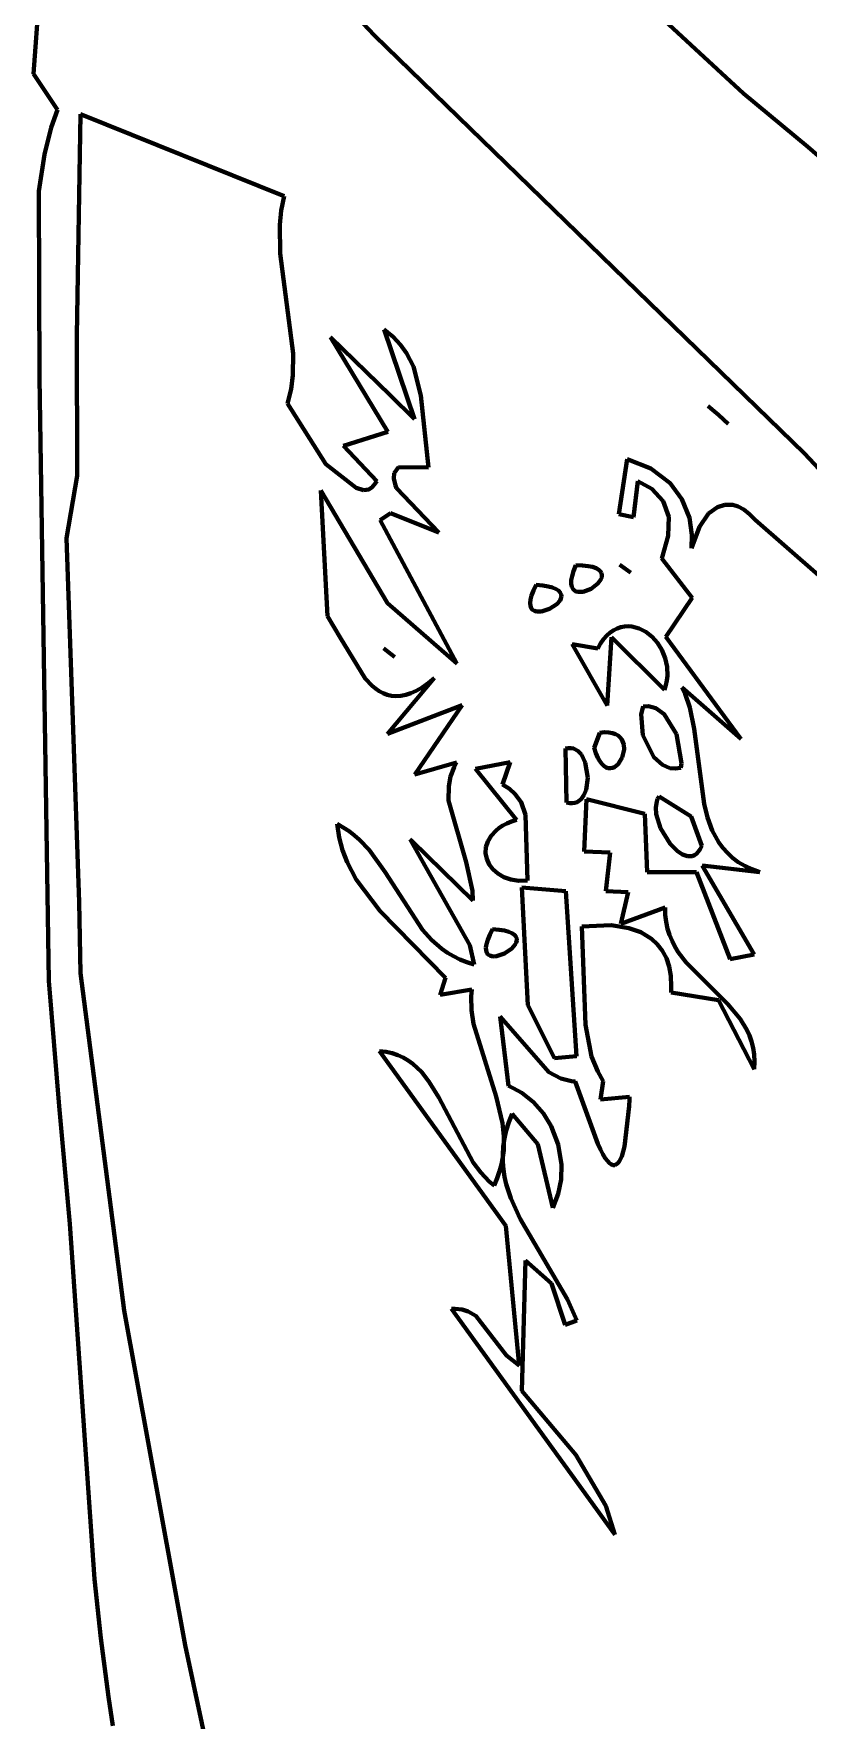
# Model space of a CAD drawing. Header units: millimetres. Extents: x 0 to 11, y 0 to 14.1.
# Drawn here: x 0.837 to 1.368, y 3.093 to 4.248 of the extents above; entities that cross this region are included whole.
import ezdxf

# ---------------------------------------------------------------- set-up
doc = ezdxf.new("R2010")
doc.units = ezdxf.units.MM
doc.layers.add('color#010101ff', color=7, linetype='CONTINUOUS', lineweight=100)
doc.layers.add('color#fefefeff', color=7, linetype='CONTINUOUS', lineweight=100)

msp = doc.modelspace()

# ---------------------------------------------------------------- linework, layer by layer
at = {"layer": 'color#010101ff'}
for p, q in [((1.3233, 4.2076), (1.1619, 4.3569)), ((1.0077, 4.3137), (1.0705, 4.2473)), ((0.8367, 4.221), (0.8404, 4.2738)), ((1.0705, 4.2473), (1.3653, 3.9608)), ((0.8531, 4.1964), (0.8367, 4.221)), ((1.3676, 4.171), (1.3233, 4.2076)), ((0.8488, 4.1842), (0.8531, 4.1964)), ((0.8687, 4.1934), (0.8662, 4.0416)), ((1.0085, 4.1371), (0.8687, 4.1934)), ((0.8441, 4.1656), (0.8488, 4.1842)), ((0.8403, 4.1405), (0.8441, 4.1656)), ((1.4332, 4.1137), (1.3676, 4.171)), ((0.8408, 4.0127), (0.8403, 4.1405)), ((1.0054, 4.1174), (1.0065, 4.1273)), ((1.0065, 4.1273), (1.0085, 4.1371)), ((1.0058, 4.0978), (1.0054, 4.1174)), ((1.0147, 4.0292), (1.0058, 4.0978)), ((1.0832, 4.0407), (1.0771, 4.0458)), ((1.0771, 4.0458), (1.0978, 3.9844)), ((0.8662, 4.0416), (0.8665, 3.9455)), ((1.0811, 4.0007), (1.0402, 4.0406)), ((1.0402, 4.0406), (1.0796, 3.9757)), ((1.0883, 4.0352), (1.0832, 4.0407)), ((1.0924, 4.0295), (1.0883, 4.0352)), ((1.0145, 4.0145), (1.0147, 4.0292)), ((1.0971, 4.0203), (1.0924, 4.0295)), ((0.8472, 3.5993), (0.8408, 4.0127)), ((1.0132, 4.0048), (1.0145, 4.0145)), ((1.1022, 4.0006), (1.0971, 4.0203)), ((1.0108, 3.995), (1.0132, 4.0048)), ((1.0978, 3.9844), (1.0811, 4.0007)), ((1.1074, 3.9511), (1.1022, 4.0006)), ((1.037, 3.9535), (1.0108, 3.995)), ((1.3021, 3.9908), (1.2992, 3.9933)), ((1.2992, 3.9933), (1.3062, 3.9873)), ((1.3062, 3.9873), (1.3021, 3.9908)), ((1.3062, 3.9873), (1.3102, 3.9836)), ((1.3129, 3.981), (1.3062, 3.9873)), ((1.3102, 3.9836), (1.3129, 3.981)), ((1.0796, 3.9757), (1.0491, 3.9661)), ((1.0491, 3.9661), (1.0719, 3.9418)), ((1.0579, 3.9373), (1.037, 3.9535)), ((1.2436, 3.957), (1.238, 3.9193)), ((1.2599, 3.9506), (1.2436, 3.957)), ((1.3653, 3.9608), (1.3923, 3.9318)), ((0.8665, 3.9455), (0.8592, 3.9028)), ((1.0719, 3.9418), (1.0709, 3.9402)), ((1.0836, 3.9436), (1.0838, 3.9473)), ((1.0848, 3.9389), (1.0836, 3.9436)), ((1.0838, 3.9473), (1.0868, 3.9513)), ((1.0868, 3.9513), (1.1074, 3.9511)), ((1.248, 3.9171), (1.251, 3.9419)), ((1.251, 3.9419), (1.2606, 3.9366)), ((1.2731, 3.9405), (1.2599, 3.9506)), ((1.0381, 3.8493), (1.0335, 3.9353)), ((1.0335, 3.9353), (1.0794, 3.8583)), ((1.0629, 3.9357), (1.0579, 3.9373)), ((1.0665, 3.9362), (1.0629, 3.9357)), ((1.0687, 3.9377), (1.0665, 3.9362)), ((1.0709, 3.9402), (1.0687, 3.9377)), ((1.0855, 3.937), (1.0848, 3.9389)), ((1.1145, 3.9066), (1.0855, 3.937)), ((1.2606, 3.9366), (1.2683, 3.9281)), ((1.2812, 3.9295), (1.2731, 3.9405)), ((1.0743, 3.9151), (1.0813, 3.9199)), ((1.0813, 3.9199), (1.1145, 3.9066)), ((1.238, 3.9193), (1.248, 3.9171)), ((1.2683, 3.9281), (1.2721, 3.9173)), ((1.2863, 3.9166), (1.2812, 3.9295)), ((1.2994, 3.9196), (1.2931, 3.9105)), ((1.3055, 3.9241), (1.2994, 3.9196)), ((1.3106, 3.9257), (1.3055, 3.9241)), ((1.316, 3.9255), (1.3106, 3.9257)), ((1.3197, 3.9244), (1.316, 3.9255)), ((1.3236, 3.9223), (1.3197, 3.9244)), ((1.3275, 3.9193), (1.3236, 3.9223)), ((1.3314, 3.9152), (1.3275, 3.9193)), ((1.1268, 3.8169), (1.0743, 3.9151)), ((1.2721, 3.9173), (1.2717, 3.9043)), ((1.288, 3.9051), (1.2863, 3.9166)), ((1.2931, 3.9105), (1.2877, 3.8958)), ((1.6206, 3.663), (1.3314, 3.9152)), ((0.8592, 3.9028), (0.8679, 3.6533)), ((1.2717, 3.9043), (1.2673, 3.8889)), ((1.2877, 3.8958), (1.288, 3.9051)), ((1.2084, 3.8842), (1.2068, 3.8802)), ((1.213, 3.8841), (1.2084, 3.8842)), ((1.2168, 3.8836), (1.213, 3.8841)), ((1.2386, 3.8845), (1.2396, 3.8837)), ((1.2458, 3.8791), (1.2386, 3.8845)), ((1.2673, 3.8889), (1.2881, 3.8619)), ((1.2053, 3.8739), (1.2052, 3.8715)), ((1.2058, 3.8768), (1.2053, 3.8739)), ((1.2068, 3.8802), (1.2058, 3.8768)), ((1.2199, 3.883), (1.2168, 3.8836)), ((1.2223, 3.8821), (1.2199, 3.883)), ((1.2241, 3.8811), (1.2223, 3.8821)), ((1.2235, 3.8717), (1.2256, 3.8745)), ((1.2254, 3.8799), (1.2241, 3.8811)), ((1.2261, 3.8787), (1.2254, 3.8799)), ((1.2256, 3.8745), (1.2262, 3.8759)), ((1.2263, 3.8773), (1.2261, 3.8787)), ((1.2262, 3.8759), (1.2263, 3.8773)), ((1.2396, 3.8837), (1.2458, 3.8791)), ((1.1773, 3.8607), (1.1771, 3.8583)), ((1.178, 3.8635), (1.1773, 3.8607)), ((1.1793, 3.8669), (1.178, 3.8635)), ((1.1812, 3.8707), (1.1793, 3.8669)), ((1.1857, 3.8703), (1.1812, 3.8707)), ((1.1895, 3.8697), (1.1857, 3.8703)), ((1.1925, 3.8689), (1.1895, 3.8697)), ((1.1949, 3.8679), (1.1925, 3.8689)), ((1.1966, 3.8668), (1.1949, 3.8679)), ((1.1977, 3.8655), (1.1966, 3.8668)), ((1.1976, 3.8601), (1.1982, 3.8615)), ((1.1984, 3.8642), (1.1977, 3.8655)), ((1.1982, 3.8615), (1.1985, 3.8629)), ((1.1985, 3.8629), (1.1984, 3.8642)), ((1.2052, 3.8715), (1.2056, 3.8695)), ((1.2056, 3.8695), (1.2063, 3.868)), ((1.2063, 3.868), (1.2073, 3.867)), ((1.2073, 3.867), (1.2085, 3.8662)), ((1.2085, 3.8662), (1.21, 3.8659)), ((1.21, 3.8659), (1.2134, 3.866)), ((1.2134, 3.866), (1.2189, 3.8681)), ((1.2189, 3.8681), (1.2235, 3.8717)), ((1.2881, 3.8619), (1.2701, 3.8352)), ((1.0469, 3.8347), (1.0381, 3.8493)), ((1.0794, 3.8583), (1.1268, 3.8169)), ((1.1771, 3.8583), (1.1773, 3.8563)), ((1.1773, 3.8563), (1.1779, 3.8548)), ((1.1779, 3.8548), (1.1788, 3.8537)), ((1.1788, 3.8537), (1.18, 3.8529)), ((1.18, 3.8529), (1.1814, 3.8524)), ((1.1814, 3.8524), (1.1848, 3.8524)), ((1.1848, 3.8524), (1.1904, 3.8542)), ((1.1904, 3.8542), (1.1953, 3.8575)), ((1.1953, 3.8575), (1.1976, 3.8601)), ((1.232, 3.838), (1.2297, 3.836)), ((1.2344, 3.8396), (1.232, 3.838)), ((1.2368, 3.8409), (1.2344, 3.8396)), ((1.2393, 3.8417), (1.2368, 3.8409)), ((1.2418, 3.8422), (1.2393, 3.8417)), ((1.2444, 3.8424), (1.2418, 3.8422)), ((1.2469, 3.8422), (1.2444, 3.8424)), ((1.2518, 3.8409), (1.2469, 3.8422)), ((1.2564, 3.8385), (1.2518, 3.8409)), ((1.2607, 3.8352), (1.2564, 3.8385)), ((1.0641, 3.8065), (1.0469, 3.8347)), ((1.0767, 3.8272), (1.0811, 3.8238)), ((1.0841, 3.8215), (1.0767, 3.8272)), ((1.2234, 3.8272), (1.206, 3.8302)), ((1.206, 3.8302), (1.2298, 3.7881)), ((1.2254, 3.8306), (1.2234, 3.8272)), ((1.2275, 3.8335), (1.2254, 3.8306)), ((1.2297, 3.836), (1.2275, 3.8335)), ((1.2298, 3.7881), (1.2329, 3.835)), ((1.2329, 3.835), (1.2692, 3.7987)), ((1.2644, 3.831), (1.2607, 3.8352)), ((1.2675, 3.8261), (1.2644, 3.831)), ((1.2697, 3.8206), (1.2675, 3.8261)), ((1.2701, 3.8352), (1.3216, 3.7651)), ((1.0811, 3.8238), (1.0841, 3.8215)), ((1.271, 3.8146), (1.2697, 3.8206)), ((1.2713, 3.8084), (1.271, 3.8146)), ((1.0687, 3.8016), (1.0641, 3.8065)), ((1.0793, 3.7686), (1.1114, 3.8068)), ((1.1071, 3.8033), (1.103, 3.8004)), ((1.1114, 3.8068), (1.1071, 3.8033)), ((1.2702, 3.802), (1.2709, 3.8052)), ((1.2709, 3.8052), (1.2713, 3.8084)), ((1.0711, 3.7996), (1.0687, 3.8016)), ((1.0737, 3.7978), (1.0711, 3.7996)), ((1.0763, 3.7964), (1.0737, 3.7978)), ((1.0791, 3.7953), (1.0763, 3.7964)), ((1.0821, 3.7947), (1.0791, 3.7953)), ((1.0851, 3.7944), (1.0821, 3.7947)), ((1.0884, 3.7946), (1.0851, 3.7944)), ((1.0918, 3.7953), (1.0884, 3.7946)), ((1.0953, 3.7964), (1.0918, 3.7953)), ((1.099, 3.7981), (1.0953, 3.7964)), ((1.103, 3.8004), (1.099, 3.7981)), ((1.2692, 3.7987), (1.2702, 3.802)), ((1.3216, 3.7651), (1.2814, 3.8004)), ((1.2814, 3.8004), (1.2833, 3.796)), ((1.2833, 3.796), (1.2865, 3.7868)), ((1.1304, 3.7884), (1.0793, 3.7686)), ((1.0981, 3.7407), (1.1304, 3.7884)), ((1.2547, 3.7874), (1.2533, 3.7821)), ((1.2533, 3.7821), (1.2544, 3.7678)), ((1.2582, 3.7876), (1.2547, 3.7874)), ((1.2632, 3.7863), (1.2582, 3.7876)), ((1.2691, 3.7822), (1.2632, 3.7863)), ((1.2775, 3.7684), (1.2691, 3.7822)), ((1.2865, 3.7868), (1.2896, 3.772)), ((1.2248, 3.7694), (1.2209, 3.759)), ((1.2281, 3.7697), (1.2248, 3.7694)), ((1.231, 3.7696), (1.2281, 3.7697)), ((1.2336, 3.7691), (1.231, 3.7696)), ((1.2357, 3.7684), (1.2336, 3.7691)), ((1.2375, 3.7674), (1.2357, 3.7684)), ((1.2809, 3.7486), (1.2775, 3.7684)), ((1.2896, 3.772), (1.2963, 3.7207)), ((1.2032, 3.7588), (1.2013, 3.7585)), ((1.2013, 3.7585), (1.2021, 3.7216)), ((1.205, 3.7588), (1.2032, 3.7588)), ((1.2068, 3.7585), (1.205, 3.7588)), ((1.2098, 3.7569), (1.2068, 3.7585)), ((1.2122, 3.7544), (1.2098, 3.7569)), ((1.2209, 3.759), (1.2221, 3.7554)), ((1.2389, 3.7661), (1.2375, 3.7674)), ((1.24, 3.7647), (1.2389, 3.7661)), ((1.2413, 3.7614), (1.24, 3.7647)), ((1.2403, 3.7524), (1.2416, 3.7578)), ((1.2416, 3.7578), (1.2413, 3.7614)), ((1.2544, 3.7678), (1.262, 3.7526)), ((1.1266, 3.7491), (1.0981, 3.7407)), ((1.1226, 3.7393), (1.1249, 3.7458)), ((1.1249, 3.7458), (1.1266, 3.7491)), ((1.1633, 3.7492), (1.1397, 3.7447)), ((1.1581, 3.7339), (1.1633, 3.7492)), ((1.2149, 3.7491), (1.2122, 3.7544)), ((1.2167, 3.7385), (1.2149, 3.7491)), ((1.2221, 3.7554), (1.2234, 3.7523)), ((1.2234, 3.7523), (1.2248, 3.7499)), ((1.2248, 3.7499), (1.2263, 3.748)), ((1.2263, 3.748), (1.2277, 3.7466)), ((1.2277, 3.7466), (1.2292, 3.7456)), ((1.2292, 3.7456), (1.2307, 3.7451)), ((1.2307, 3.7451), (1.2322, 3.745)), ((1.2322, 3.745), (1.2336, 3.7453)), ((1.2336, 3.7453), (1.235, 3.7459)), ((1.235, 3.7459), (1.2375, 3.7479)), ((1.2375, 3.7479), (1.2403, 3.7524)), ((1.262, 3.7526), (1.2678, 3.7474)), ((1.2678, 3.7474), (1.2729, 3.7452)), ((1.2729, 3.7452), (1.2766, 3.7448)), ((1.2766, 3.7448), (1.2805, 3.7453)), ((1.2805, 3.7453), (1.2809, 3.7486)), ((1.1213, 3.7328), (1.1226, 3.7393)), ((1.1397, 3.7447), (1.1677, 3.7098)), ((1.1629, 3.731), (1.1581, 3.7339)), ((1.2155, 3.7302), (1.2167, 3.7385)), ((1.1212, 3.723), (1.1213, 3.7328)), ((1.1332, 3.6807), (1.1212, 3.723)), ((1.1667, 3.7276), (1.1629, 3.731)), ((1.1709, 3.7219), (1.1667, 3.7276)), ((1.2093, 3.7219), (1.212, 3.7238)), ((1.212, 3.7238), (1.214, 3.7267)), ((1.214, 3.7267), (1.2155, 3.7302)), ((1.2158, 3.7239), (1.2142, 3.6881)), ((1.2557, 3.7139), (1.2158, 3.7239)), ((1.2639, 3.7222), (1.2633, 3.7181)), ((1.2645, 3.724), (1.2639, 3.7222)), ((1.2655, 3.7256), (1.2645, 3.724)), ((1.2876, 3.712), (1.2655, 3.7256)), ((1.174, 3.7131), (1.1709, 3.7219)), ((1.1754, 3.6681), (1.174, 3.7131)), ((1.2021, 3.7216), (1.2042, 3.7212)), ((1.2042, 3.7212), (1.206, 3.7211)), ((1.206, 3.7211), (1.2077, 3.7213)), ((1.2077, 3.7213), (1.2093, 3.7219)), ((1.2573, 3.6738), (1.2557, 3.7139)), ((1.2633, 3.7181), (1.2636, 3.7136)), ((1.2636, 3.7136), (1.2665, 3.7041)), ((1.2947, 3.6919), (1.2876, 3.712)), ((1.2963, 3.7207), (1.2987, 3.7113)), ((1.2987, 3.7113), (1.302, 3.7024)), ((1.0461, 3.6977), (1.0447, 3.7069)), ((1.0447, 3.7069), (1.049, 3.7045)), ((1.049, 3.7045), (1.053, 3.7019)), ((1.053, 3.7019), (1.0567, 3.699)), ((1.0567, 3.699), (1.0602, 3.6959)), ((1.1538, 3.7025), (1.1503, 3.6988)), ((1.1559, 3.7042), (1.1538, 3.7025)), ((1.1584, 3.7058), (1.1559, 3.7042)), ((1.1612, 3.7072), (1.1584, 3.7058)), ((1.1643, 3.7086), (1.1612, 3.7072)), ((1.1677, 3.7098), (1.1643, 3.7086)), ((1.2665, 3.7041), (1.2732, 3.6932)), ((1.302, 3.7024), (1.3041, 3.6982)), ((1.0484, 3.6889), (1.0461, 3.6977)), ((1.0516, 3.6806), (1.0484, 3.6889)), ((1.0602, 3.6959), (1.0667, 3.6891)), ((1.0667, 3.6891), (1.0777, 3.6739)), ((1.1358, 3.6239), (1.0949, 3.6963)), ((1.0949, 3.6963), (1.096, 3.6952)), ((1.096, 3.6952), (1.1378, 3.6543)), ((1.1468, 3.6909), (1.1466, 3.6868)), ((1.148, 3.6949), (1.1468, 3.6909)), ((1.1503, 3.6988), (1.148, 3.6949)), ((1.2142, 3.6881), (1.2319, 3.6872)), ((1.2732, 3.6932), (1.2782, 3.6882)), ((1.2782, 3.6882), (1.2816, 3.686)), ((1.2911, 3.6864), (1.2924, 3.6878)), ((1.2924, 3.6878), (1.2936, 3.6896)), ((1.2936, 3.6896), (1.2947, 3.6919)), ((1.3041, 3.6982), (1.3065, 3.6942)), ((1.3065, 3.6942), (1.3092, 3.6905)), ((1.3092, 3.6905), (1.3123, 3.687)), ((1.0579, 3.6688), (1.0516, 3.6806)), ((1.1376, 3.661), (1.1332, 3.6807)), ((1.1466, 3.6868), (1.1474, 3.6829)), ((1.1474, 3.6829), (1.1491, 3.6792)), ((1.1491, 3.6792), (1.1516, 3.6758)), ((1.1516, 3.6758), (1.155, 3.6729)), ((1.2319, 3.6872), (1.2289, 3.6609)), ((1.2816, 3.686), (1.285, 3.6848)), ((1.285, 3.6848), (1.2866, 3.6847)), ((1.2866, 3.6847), (1.2882, 3.6849)), ((1.2882, 3.6849), (1.2897, 3.6855)), ((1.2897, 3.6855), (1.2911, 3.6864)), ((1.3345, 3.6738), (1.2951, 3.6784)), ((1.2951, 3.6784), (1.3306, 3.6173)), ((1.3123, 3.687), (1.3158, 3.6837)), ((1.3158, 3.6837), (1.3198, 3.6808)), ((1.3198, 3.6808), (1.3242, 3.6781)), ((1.3242, 3.6781), (1.3291, 3.6758)), ((1.3291, 3.6758), (1.3345, 3.6738)), ((1.0743, 3.6472), (1.0579, 3.6688)), ((1.0777, 3.6739), (1.1032, 3.6342)), ((1.155, 3.6729), (1.1591, 3.6705)), ((1.1591, 3.6705), (1.1639, 3.6689)), ((1.1639, 3.6689), (1.1693, 3.668)), ((1.1693, 3.668), (1.1754, 3.6681)), ((1.2911, 3.6739), (1.2573, 3.6738)), ((1.3142, 3.6143), (1.2911, 3.6739)), ((0.8679, 3.6533), (0.8688, 3.6047)), ((1.1378, 3.6543), (1.1376, 3.661)), ((1.1715, 3.6633), (1.1756, 3.5826)), ((1.2016, 3.6607), (1.1715, 3.6633)), ((1.2089, 3.5477), (1.2016, 3.6607)), ((1.2289, 3.6609), (1.2443, 3.6601)), ((1.2443, 3.6601), (1.2393, 3.6385)), ((1.1191, 3.6015), (1.0743, 3.6472)), ((1.2393, 3.6385), (1.2696, 3.6496)), ((1.2696, 3.6496), (1.2697, 3.6445)), ((1.2697, 3.6445), (1.2703, 3.6397)), ((1.1032, 3.6342), (1.1094, 3.6274)), ((1.1494, 3.6308), (1.148, 3.6274)), ((1.1514, 3.6347), (1.1494, 3.6308)), ((1.1558, 3.6344), (1.1514, 3.6347)), ((1.1595, 3.6338), (1.1558, 3.6344)), ((1.1624, 3.633), (1.1595, 3.6338)), ((1.1646, 3.632), (1.1624, 3.633)), ((1.1663, 3.6309), (1.1646, 3.632)), ((1.1673, 3.6297), (1.1663, 3.6309)), ((1.1679, 3.6283), (1.1673, 3.6297)), ((1.2326, 3.6375), (1.2125, 3.6365)), ((1.2125, 3.6365), (1.2151, 3.5691)), ((1.2448, 3.6355), (1.2326, 3.6375)), ((1.2531, 3.6326), (1.2448, 3.6355)), ((1.2602, 3.6282), (1.2531, 3.6326)), ((1.2703, 3.6397), (1.2713, 3.6351)), ((1.2713, 3.6351), (1.2726, 3.6308)), ((1.2726, 3.6308), (1.2744, 3.6267)), ((1.1094, 3.6274), (1.1165, 3.6213)), ((1.1165, 3.6213), (1.1204, 3.6186)), ((1.1204, 3.6186), (1.1245, 3.6162)), ((1.1388, 3.6106), (1.1358, 3.6239)), ((1.1471, 3.6245), (1.1468, 3.6221)), ((1.1468, 3.6221), (1.1469, 3.6201)), ((1.1469, 3.6201), (1.1474, 3.6186)), ((1.148, 3.6274), (1.1471, 3.6245)), ((1.1474, 3.6186), (1.1482, 3.6174)), ((1.1541, 3.6162), (1.1596, 3.6181)), ((1.1596, 3.6181), (1.1646, 3.6215)), ((1.1646, 3.6215), (1.1669, 3.6242)), ((1.1669, 3.6242), (1.1676, 3.6256)), ((1.1676, 3.6256), (1.168, 3.627)), ((1.168, 3.627), (1.1679, 3.6283)), ((1.2643, 3.6245), (1.2602, 3.6282)), ((1.2677, 3.6201), (1.2643, 3.6245)), ((1.2705, 3.615), (1.2677, 3.6201)), ((1.2744, 3.6267), (1.2764, 3.6228)), ((1.2764, 3.6228), (1.2787, 3.619)), ((1.2787, 3.619), (1.284, 3.6119)), ((1.1245, 3.6162), (1.1289, 3.614)), ((1.1289, 3.614), (1.1337, 3.6122)), ((1.1337, 3.6122), (1.1388, 3.6106)), ((1.1482, 3.6174), (1.1494, 3.6167)), ((1.1494, 3.6167), (1.1508, 3.6162)), ((1.1508, 3.6162), (1.1524, 3.6161)), ((1.1524, 3.6161), (1.1541, 3.6162)), ((1.2725, 3.6092), (1.2705, 3.615)), ((1.2736, 3.6027), (1.2725, 3.6092)), ((1.284, 3.6119), (1.3127, 3.5833)), ((1.3306, 3.6173), (1.3142, 3.6143)), ((0.8543, 3.5134), (0.8472, 3.5993)), ((0.8688, 3.6047), (0.8987, 3.3734)), ((1.1155, 3.5898), (1.1191, 3.6015)), ((1.2739, 3.5954), (1.2736, 3.6027)), ((1.2737, 3.5914), (1.2739, 3.5954)), ((1.1371, 3.5934), (1.1155, 3.5898)), ((1.1367, 3.5886), (1.1371, 3.5934)), ((1.1369, 3.5792), (1.1367, 3.5886)), ((1.3063, 3.5861), (1.2737, 3.5914)), ((1.3308, 3.5389), (1.3063, 3.5861)), ((1.3127, 3.5833), (1.3211, 3.5732)), ((1.1382, 3.5699), (1.1369, 3.5792)), ((1.1899, 3.5368), (1.1566, 3.5749)), ((1.1566, 3.5749), (1.1623, 3.5273)), ((1.1756, 3.5826), (1.1939, 3.5464)), ((1.3211, 3.5732), (1.3256, 3.5658)), ((1.1537, 3.52), (1.1382, 3.5699)), ((1.2151, 3.5691), (1.2192, 3.5475)), ((1.3256, 3.5658), (1.3274, 3.5619)), ((1.3274, 3.5619), (1.3289, 3.5578)), ((1.1605, 3.4314), (1.0739, 3.5511)), ((1.0739, 3.5511), (1.0784, 3.5506)), ((1.0784, 3.5506), (1.0825, 3.5497)), ((1.0825, 3.5497), (1.0864, 3.5484)), ((1.3289, 3.5578), (1.33, 3.5534)), ((1.33, 3.5534), (1.3307, 3.5488)), ((1.3307, 3.5488), (1.331, 3.544)), ((1.0864, 3.5484), (1.0901, 3.5467)), ((1.0901, 3.5467), (1.0935, 3.5447)), ((1.0935, 3.5447), (1.0967, 3.5424)), ((1.0967, 3.5424), (1.0996, 3.5398)), ((1.0996, 3.5398), (1.1025, 3.5369)), ((1.1939, 3.5464), (1.2089, 3.5477)), ((1.2192, 3.5475), (1.2234, 3.5373)), ((1.2234, 3.5373), (1.2272, 3.5307)), ((1.331, 3.544), (1.3308, 3.5389)), ((1.1025, 3.5369), (1.1076, 3.5304)), ((1.1076, 3.5304), (1.1145, 3.5193)), ((1.1623, 3.5273), (1.1655, 3.5259)), ((1.1655, 3.5259), (1.1715, 3.5225)), ((1.1982, 3.5324), (1.1899, 3.5368)), ((1.2054, 3.5306), (1.1982, 3.5324)), ((1.208, 3.5304), (1.2054, 3.5306)), ((1.2235, 3.4876), (1.208, 3.5304)), ((1.2272, 3.5307), (1.2253, 3.518)), ((1.1145, 3.5193), (1.138, 3.4749)), ((1.1581, 3.5018), (1.1537, 3.52)), ((1.1715, 3.5225), (1.1795, 3.5162)), ((1.1795, 3.5162), (1.1862, 3.5085)), ((1.2253, 3.518), (1.2453, 3.5198)), ((1.2452, 3.518), (1.245, 3.5135)), ((1.2453, 3.5198), (1.2452, 3.518)), ((0.8616, 3.4327), (0.8543, 3.5134)), ((1.1624, 3.5024), (1.1607, 3.4968)), ((1.1647, 3.5083), (1.1624, 3.5024)), ((1.1824, 3.4873), (1.1647, 3.5083)), ((1.1862, 3.5085), (1.1916, 3.4998)), ((1.245, 3.5135), (1.2418, 3.4858)), ((1.1591, 3.4926), (1.1581, 3.5018)), ((1.1595, 3.4912), (1.1587, 3.4858)), ((1.159, 3.4832), (1.1591, 3.4926)), ((1.1607, 3.4968), (1.1595, 3.4912)), ((1.1916, 3.4998), (1.1964, 3.4871)), ((1.1587, 3.4858), (1.1584, 3.4804)), ((1.1584, 3.4785), (1.159, 3.4832)), ((1.1584, 3.4804), (1.1584, 3.4752)), ((1.1927, 3.4437), (1.1824, 3.4873)), ((1.1964, 3.4871), (1.1986, 3.4735)), ((1.2253, 3.4837), (1.2235, 3.4876)), ((1.227, 3.4805), (1.2253, 3.4837)), ((1.2286, 3.4779), (1.227, 3.4805)), ((1.2418, 3.4858), (1.2399, 3.479)), ((1.138, 3.4749), (1.1433, 3.4679)), ((1.1433, 3.4679), (1.1491, 3.4618)), ((1.1545, 3.464), (1.1562, 3.4689)), ((1.1562, 3.4689), (1.1575, 3.4737)), ((1.1575, 3.4737), (1.1584, 3.4785)), ((1.1584, 3.4752), (1.1589, 3.4701)), ((1.1589, 3.4701), (1.1596, 3.465)), ((1.1986, 3.4735), (1.1983, 3.4633)), ((1.2301, 3.4759), (1.2286, 3.4779)), ((1.2315, 3.4745), (1.2301, 3.4759)), ((1.2328, 3.4735), (1.2315, 3.4745)), ((1.2341, 3.4731), (1.2328, 3.4735)), ((1.2352, 3.4731), (1.2341, 3.4731)), ((1.2363, 3.4736), (1.2352, 3.4731)), ((1.2373, 3.4744), (1.2363, 3.4736)), ((1.2382, 3.4756), (1.2373, 3.4744)), ((1.2399, 3.479), (1.2382, 3.4756)), ((1.1491, 3.4618), (1.1524, 3.4591)), ((1.1524, 3.4591), (1.1545, 3.464)), ((1.1596, 3.465), (1.1607, 3.4601)), ((1.1607, 3.4601), (1.1638, 3.4504)), ((1.1983, 3.4633), (1.1964, 3.4533)), ((1.1638, 3.4504), (1.1702, 3.4363)), ((1.1964, 3.4533), (1.1927, 3.4437)), ((1.1702, 3.4363), (1.2028, 3.381)), ((0.8784, 3.1893), (0.8616, 3.4327)), ((1.1696, 3.3358), (1.1605, 3.4314)), ((1.1739, 3.4076), (1.1715, 3.3183)), ((1.1917, 3.392), (1.1739, 3.4076)), ((1.201, 3.3637), (1.1917, 3.392)), ((1.2028, 3.381), (1.2091, 3.3665)), ((0.8987, 3.3734), (0.9405, 3.1441)), ((1.2352, 3.2198), (1.1232, 3.3745)), ((1.1232, 3.3745), (1.1258, 3.3745)), ((1.1258, 3.3745), (1.1305, 3.3741)), ((1.1305, 3.3741), (1.1346, 3.3728)), ((1.1346, 3.3728), (1.1399, 3.3697)), ((1.1399, 3.3697), (1.161, 3.3426)), ((1.2091, 3.3665), (1.201, 3.3637)), ((1.161, 3.3426), (1.1696, 3.3358)), ((1.1715, 3.3183), (1.2084, 3.2744)), ((1.2084, 3.2744), (1.229, 3.2395)), ((1.229, 3.2395), (1.2352, 3.2198)), ((0.8827, 3.1489), (0.8784, 3.1893)), ((0.8879, 3.1087), (0.8827, 3.1489)), ((0.9405, 3.1441), (0.9601, 3.0529)), ((0.891, 3.0887), (0.8879, 3.1087))]:
    msp.add_line(p, q, dxfattribs=at)
at = {"layer": 'color#fefefeff'}
for p, q in [((1.1619, 4.3569), (1.3233, 4.2076)), ((1.0705, 4.2473), (1.0077, 4.3137)), ((0.8404, 4.2738), (0.8367, 4.221)), ((1.3653, 3.9608), (1.0705, 4.2473)), ((0.8367, 4.221), (0.8531, 4.1964)), ((1.3233, 4.2076), (1.3676, 4.171)), ((0.8531, 4.1964), (0.8488, 4.1842)), ((0.8662, 4.0416), (0.8687, 4.1934)), ((0.8687, 4.1934), (1.0085, 4.1371)), ((0.8488, 4.1842), (0.8441, 4.1656)), ((0.8441, 4.1656), (0.8403, 4.1405)), ((1.3676, 4.171), (1.4332, 4.1137)), ((0.8403, 4.1405), (0.8408, 4.0127)), ((1.0065, 4.1273), (1.0054, 4.1174)), ((1.0085, 4.1371), (1.0065, 4.1273)), ((1.0054, 4.1174), (1.0058, 4.0978)), ((1.0058, 4.0978), (1.0147, 4.0292)), ((1.0978, 3.9844), (1.0771, 4.0458)), ((1.0771, 4.0458), (1.0832, 4.0407)), ((0.8665, 3.9455), (0.8662, 4.0416)), ((1.0796, 3.9757), (1.0402, 4.0406)), ((1.0402, 4.0406), (1.0811, 4.0007)), ((1.0832, 4.0407), (1.0883, 4.0352)), ((1.0883, 4.0352), (1.0924, 4.0295)), ((1.0147, 4.0292), (1.0145, 4.0145)), ((1.0924, 4.0295), (1.0971, 4.0203)), ((0.8408, 4.0127), (0.8472, 3.5993)), ((1.0145, 4.0145), (1.0132, 4.0048)), ((1.0971, 4.0203), (1.1022, 4.0006)), ((1.0132, 4.0048), (1.0108, 3.995)), ((1.0811, 4.0007), (1.0978, 3.9844)), ((1.1022, 4.0006), (1.1074, 3.9511)), ((1.0108, 3.995), (1.037, 3.9535)), ((1.3062, 3.9873), (1.2992, 3.9933)), ((1.2992, 3.9933), (1.3021, 3.9908)), ((1.3021, 3.9908), (1.3062, 3.9873)), ((1.3062, 3.9873), (1.3129, 3.981)), ((1.3102, 3.9836), (1.3062, 3.9873)), ((1.3129, 3.981), (1.3102, 3.9836)), ((1.0491, 3.9661), (1.0796, 3.9757)), ((1.0719, 3.9418), (1.0491, 3.9661)), ((1.037, 3.9535), (1.0579, 3.9373)), ((1.238, 3.9193), (1.2436, 3.957)), ((1.2436, 3.957), (1.2599, 3.9506)), ((1.3923, 3.9318), (1.3653, 3.9608)), ((0.8592, 3.9028), (0.8665, 3.9455)), ((1.0709, 3.9402), (1.0719, 3.9418)), ((1.0838, 3.9473), (1.0836, 3.9436)), ((1.0836, 3.9436), (1.0848, 3.9389)), ((1.0868, 3.9513), (1.0838, 3.9473)), ((1.1074, 3.9511), (1.0868, 3.9513)), ((1.251, 3.9419), (1.248, 3.9171)), ((1.2606, 3.9366), (1.251, 3.9419)), ((1.2599, 3.9506), (1.2731, 3.9405)), ((1.0794, 3.8583), (1.0335, 3.9353)), ((1.0335, 3.9353), (1.0381, 3.8493)), ((1.0579, 3.9373), (1.0629, 3.9357)), ((1.0629, 3.9357), (1.0665, 3.9362)), ((1.0665, 3.9362), (1.0687, 3.9377)), ((1.0687, 3.9377), (1.0709, 3.9402)), ((1.0848, 3.9389), (1.0855, 3.937)), ((1.0855, 3.937), (1.1145, 3.9066)), ((1.2683, 3.9281), (1.2606, 3.9366)), ((1.2731, 3.9405), (1.2812, 3.9295)), ((1.0813, 3.9199), (1.0743, 3.9151)), ((1.1145, 3.9066), (1.0813, 3.9199)), ((1.248, 3.9171), (1.238, 3.9193)), ((1.2721, 3.9173), (1.2683, 3.9281)), ((1.2812, 3.9295), (1.2863, 3.9166)), ((1.2931, 3.9105), (1.2994, 3.9196)), ((1.2994, 3.9196), (1.3055, 3.9241)), ((1.3055, 3.9241), (1.3106, 3.9257)), ((1.3106, 3.9257), (1.316, 3.9255)), ((1.316, 3.9255), (1.3197, 3.9244)), ((1.3197, 3.9244), (1.3236, 3.9223)), ((1.3236, 3.9223), (1.3275, 3.9193)), ((1.3275, 3.9193), (1.3314, 3.9152)), ((1.0743, 3.9151), (1.1268, 3.8169)), ((1.2717, 3.9043), (1.2721, 3.9173)), ((1.2863, 3.9166), (1.288, 3.9051)), ((1.2877, 3.8958), (1.2931, 3.9105)), ((1.3314, 3.9152), (1.6206, 3.663)), ((0.8679, 3.6533), (0.8592, 3.9028)), ((1.2673, 3.8889), (1.2717, 3.9043)), ((1.288, 3.9051), (1.2877, 3.8958)), ((1.2068, 3.8802), (1.2084, 3.8842)), ((1.2084, 3.8842), (1.213, 3.8841)), ((1.213, 3.8841), (1.2168, 3.8836)), ((1.2386, 3.8845), (1.2458, 3.8791)), ((1.2396, 3.8837), (1.2386, 3.8845)), ((1.2881, 3.8619), (1.2673, 3.8889)), ((1.2052, 3.8715), (1.2053, 3.8739)), ((1.2053, 3.8739), (1.2058, 3.8768)), ((1.2058, 3.8768), (1.2068, 3.8802)), ((1.2168, 3.8836), (1.2199, 3.883)), ((1.2199, 3.883), (1.2223, 3.8821)), ((1.2223, 3.8821), (1.2241, 3.8811)), ((1.2256, 3.8745), (1.2235, 3.8717)), ((1.2241, 3.8811), (1.2254, 3.8799)), ((1.2254, 3.8799), (1.2261, 3.8787)), ((1.2262, 3.8759), (1.2256, 3.8745)), ((1.2261, 3.8787), (1.2263, 3.8773)), ((1.2263, 3.8773), (1.2262, 3.8759)), ((1.2458, 3.8791), (1.2396, 3.8837)), ((1.1771, 3.8583), (1.1773, 3.8607)), ((1.1773, 3.8607), (1.178, 3.8635)), ((1.178, 3.8635), (1.1793, 3.8669)), ((1.1793, 3.8669), (1.1812, 3.8707)), ((1.1812, 3.8707), (1.1857, 3.8703)), ((1.1857, 3.8703), (1.1895, 3.8697)), ((1.1895, 3.8697), (1.1925, 3.8689)), ((1.1925, 3.8689), (1.1949, 3.8679)), ((1.1949, 3.8679), (1.1966, 3.8668)), ((1.1966, 3.8668), (1.1977, 3.8655)), ((1.1982, 3.8615), (1.1976, 3.8601)), ((1.1977, 3.8655), (1.1984, 3.8642)), ((1.1985, 3.8629), (1.1982, 3.8615)), ((1.1984, 3.8642), (1.1985, 3.8629)), ((1.2056, 3.8695), (1.2052, 3.8715)), ((1.2063, 3.868), (1.2056, 3.8695)), ((1.2073, 3.867), (1.2063, 3.868)), ((1.2085, 3.8662), (1.2073, 3.867)), ((1.21, 3.8659), (1.2085, 3.8662)), ((1.2134, 3.866), (1.21, 3.8659)), ((1.2189, 3.8681), (1.2134, 3.866)), ((1.2235, 3.8717), (1.2189, 3.8681)), ((1.2701, 3.8352), (1.2881, 3.8619)), ((1.0381, 3.8493), (1.0469, 3.8347)), ((1.1268, 3.8169), (1.0794, 3.8583)), ((1.1773, 3.8563), (1.1771, 3.8583)), ((1.1779, 3.8548), (1.1773, 3.8563)), ((1.1788, 3.8537), (1.1779, 3.8548)), ((1.18, 3.8529), (1.1788, 3.8537)), ((1.1814, 3.8524), (1.18, 3.8529)), ((1.1848, 3.8524), (1.1814, 3.8524)), ((1.1904, 3.8542), (1.1848, 3.8524)), ((1.1953, 3.8575), (1.1904, 3.8542)), ((1.1976, 3.8601), (1.1953, 3.8575)), ((1.2297, 3.836), (1.232, 3.838)), ((1.232, 3.838), (1.2344, 3.8396)), ((1.2344, 3.8396), (1.2368, 3.8409)), ((1.2368, 3.8409), (1.2393, 3.8417)), ((1.2393, 3.8417), (1.2418, 3.8422)), ((1.2418, 3.8422), (1.2444, 3.8424)), ((1.2444, 3.8424), (1.2469, 3.8422)), ((1.2469, 3.8422), (1.2518, 3.8409)), ((1.2518, 3.8409), (1.2564, 3.8385)), ((1.2564, 3.8385), (1.2607, 3.8352)), ((1.0469, 3.8347), (1.0641, 3.8065)), ((1.0767, 3.8272), (1.0841, 3.8215)), ((1.0811, 3.8238), (1.0767, 3.8272)), ((1.2298, 3.7881), (1.206, 3.8302)), ((1.206, 3.8302), (1.2234, 3.8272)), ((1.2234, 3.8272), (1.2254, 3.8306)), ((1.2254, 3.8306), (1.2275, 3.8335)), ((1.2275, 3.8335), (1.2297, 3.836)), ((1.2329, 3.835), (1.2298, 3.7881)), ((1.2692, 3.7987), (1.2329, 3.835)), ((1.2607, 3.8352), (1.2644, 3.831)), ((1.2644, 3.831), (1.2675, 3.8261)), ((1.2675, 3.8261), (1.2697, 3.8206)), ((1.3216, 3.7651), (1.2701, 3.8352)), ((1.0841, 3.8215), (1.0811, 3.8238)), ((1.2697, 3.8206), (1.271, 3.8146)), ((1.271, 3.8146), (1.2713, 3.8084)), ((1.0641, 3.8065), (1.0687, 3.8016)), ((1.1114, 3.8068), (1.0793, 3.7686)), ((1.103, 3.8004), (1.1071, 3.8033)), ((1.1071, 3.8033), (1.1114, 3.8068)), ((1.2709, 3.8052), (1.2702, 3.802)), ((1.2713, 3.8084), (1.2709, 3.8052)), ((1.0687, 3.8016), (1.0711, 3.7996)), ((1.0711, 3.7996), (1.0737, 3.7978)), ((1.0737, 3.7978), (1.0763, 3.7964)), ((1.0763, 3.7964), (1.0791, 3.7953)), ((1.0791, 3.7953), (1.0821, 3.7947)), ((1.0821, 3.7947), (1.0851, 3.7944)), ((1.0851, 3.7944), (1.0884, 3.7946)), ((1.0884, 3.7946), (1.0918, 3.7953)), ((1.0918, 3.7953), (1.0953, 3.7964)), ((1.0953, 3.7964), (1.099, 3.7981)), ((1.099, 3.7981), (1.103, 3.8004)), ((1.2702, 3.802), (1.2692, 3.7987)), ((1.2833, 3.796), (1.2814, 3.8004)), ((1.2814, 3.8004), (1.3216, 3.7651)), ((1.2865, 3.7868), (1.2833, 3.796)), ((1.0793, 3.7686), (1.1304, 3.7884)), ((1.1304, 3.7884), (1.0981, 3.7407)), ((1.2533, 3.7821), (1.2547, 3.7874)), ((1.2544, 3.7678), (1.2533, 3.7821)), ((1.2547, 3.7874), (1.2582, 3.7876)), ((1.2582, 3.7876), (1.2632, 3.7863)), ((1.2632, 3.7863), (1.2691, 3.7822)), ((1.2691, 3.7822), (1.2775, 3.7684)), ((1.2896, 3.772), (1.2865, 3.7868)), ((1.2209, 3.759), (1.2248, 3.7694)), ((1.2248, 3.7694), (1.2281, 3.7697)), ((1.2281, 3.7697), (1.231, 3.7696)), ((1.231, 3.7696), (1.2336, 3.7691)), ((1.2336, 3.7691), (1.2357, 3.7684)), ((1.2357, 3.7684), (1.2375, 3.7674)), ((1.2775, 3.7684), (1.2809, 3.7486)), ((1.2963, 3.7207), (1.2896, 3.772)), ((1.2013, 3.7585), (1.2032, 3.7588)), ((1.2021, 3.7216), (1.2013, 3.7585)), ((1.2032, 3.7588), (1.205, 3.7588)), ((1.205, 3.7588), (1.2068, 3.7585)), ((1.2068, 3.7585), (1.2098, 3.7569)), ((1.2098, 3.7569), (1.2122, 3.7544)), ((1.2221, 3.7554), (1.2209, 3.759)), ((1.2375, 3.7674), (1.2389, 3.7661)), ((1.2389, 3.7661), (1.24, 3.7647)), ((1.24, 3.7647), (1.2413, 3.7614)), ((1.2416, 3.7578), (1.2403, 3.7524)), ((1.2413, 3.7614), (1.2416, 3.7578)), ((1.262, 3.7526), (1.2544, 3.7678)), ((1.0981, 3.7407), (1.1266, 3.7491)), ((1.1249, 3.7458), (1.1226, 3.7393)), ((1.1266, 3.7491), (1.1249, 3.7458)), ((1.1397, 3.7447), (1.1633, 3.7492)), ((1.1633, 3.7492), (1.1581, 3.7339)), ((1.2122, 3.7544), (1.2149, 3.7491)), ((1.2149, 3.7491), (1.2167, 3.7385)), ((1.2234, 3.7523), (1.2221, 3.7554)), ((1.2248, 3.7499), (1.2234, 3.7523)), ((1.2263, 3.748), (1.2248, 3.7499)), ((1.2277, 3.7466), (1.2263, 3.748)), ((1.2292, 3.7456), (1.2277, 3.7466)), ((1.2307, 3.7451), (1.2292, 3.7456)), ((1.2322, 3.745), (1.2307, 3.7451)), ((1.2336, 3.7453), (1.2322, 3.745)), ((1.235, 3.7459), (1.2336, 3.7453)), ((1.2375, 3.7479), (1.235, 3.7459)), ((1.2403, 3.7524), (1.2375, 3.7479)), ((1.2678, 3.7474), (1.262, 3.7526)), ((1.2729, 3.7452), (1.2678, 3.7474)), ((1.2766, 3.7448), (1.2729, 3.7452)), ((1.2805, 3.7453), (1.2766, 3.7448)), ((1.2809, 3.7486), (1.2805, 3.7453)), ((1.1226, 3.7393), (1.1213, 3.7328)), ((1.1677, 3.7098), (1.1397, 3.7447)), ((1.1581, 3.7339), (1.1629, 3.731)), ((1.2167, 3.7385), (1.2155, 3.7302)), ((1.1213, 3.7328), (1.1212, 3.723)), ((1.1212, 3.723), (1.1332, 3.6807)), ((1.1629, 3.731), (1.1667, 3.7276)), ((1.1667, 3.7276), (1.1709, 3.7219)), ((1.212, 3.7238), (1.2093, 3.7219)), ((1.214, 3.7267), (1.212, 3.7238)), ((1.2155, 3.7302), (1.214, 3.7267)), ((1.2142, 3.6881), (1.2158, 3.7239)), ((1.2158, 3.7239), (1.2557, 3.7139)), ((1.2633, 3.7181), (1.2639, 3.7222)), ((1.2639, 3.7222), (1.2645, 3.724)), ((1.2645, 3.724), (1.2655, 3.7256)), ((1.2655, 3.7256), (1.2876, 3.712)), ((1.1709, 3.7219), (1.174, 3.7131)), ((1.174, 3.7131), (1.1754, 3.6681)), ((1.2042, 3.7212), (1.2021, 3.7216)), ((1.206, 3.7211), (1.2042, 3.7212)), ((1.2077, 3.7213), (1.206, 3.7211)), ((1.2093, 3.7219), (1.2077, 3.7213)), ((1.2557, 3.7139), (1.2573, 3.6738)), ((1.2636, 3.7136), (1.2633, 3.7181)), ((1.2665, 3.7041), (1.2636, 3.7136)), ((1.2876, 3.712), (1.2947, 3.6919)), ((1.2987, 3.7113), (1.2963, 3.7207)), ((1.302, 3.7024), (1.2987, 3.7113)), ((1.049, 3.7045), (1.0447, 3.7069)), ((1.0447, 3.7069), (1.0461, 3.6977)), ((1.053, 3.7019), (1.049, 3.7045)), ((1.0567, 3.699), (1.053, 3.7019)), ((1.0602, 3.6959), (1.0567, 3.699)), ((1.1503, 3.6988), (1.1538, 3.7025)), ((1.1538, 3.7025), (1.1559, 3.7042)), ((1.1559, 3.7042), (1.1584, 3.7058)), ((1.1584, 3.7058), (1.1612, 3.7072)), ((1.1612, 3.7072), (1.1643, 3.7086)), ((1.1643, 3.7086), (1.1677, 3.7098)), ((1.2732, 3.6932), (1.2665, 3.7041)), ((1.3041, 3.6982), (1.302, 3.7024)), ((1.0461, 3.6977), (1.0484, 3.6889)), ((1.0484, 3.6889), (1.0516, 3.6806)), ((1.0667, 3.6891), (1.0602, 3.6959)), ((1.0777, 3.6739), (1.0667, 3.6891)), ((1.096, 3.6952), (1.0949, 3.6963)), ((1.0949, 3.6963), (1.1358, 3.6239)), ((1.1378, 3.6543), (1.096, 3.6952)), ((1.1466, 3.6868), (1.1468, 3.6909)), ((1.1468, 3.6909), (1.148, 3.6949)), ((1.148, 3.6949), (1.1503, 3.6988)), ((1.2319, 3.6872), (1.2142, 3.6881)), ((1.2782, 3.6882), (1.2732, 3.6932)), ((1.2816, 3.686), (1.2782, 3.6882)), ((1.2924, 3.6878), (1.2911, 3.6864)), ((1.2936, 3.6896), (1.2924, 3.6878)), ((1.2947, 3.6919), (1.2936, 3.6896)), ((1.3065, 3.6942), (1.3041, 3.6982)), ((1.3092, 3.6905), (1.3065, 3.6942)), ((1.3123, 3.687), (1.3092, 3.6905)), ((1.0516, 3.6806), (1.0579, 3.6688)), ((1.1332, 3.6807), (1.1376, 3.661)), ((1.1474, 3.6829), (1.1466, 3.6868)), ((1.1491, 3.6792), (1.1474, 3.6829)), ((1.1516, 3.6758), (1.1491, 3.6792)), ((1.155, 3.6729), (1.1516, 3.6758)), ((1.2289, 3.6609), (1.2319, 3.6872)), ((1.285, 3.6848), (1.2816, 3.686)), ((1.2866, 3.6847), (1.285, 3.6848)), ((1.2882, 3.6849), (1.2866, 3.6847)), ((1.2897, 3.6855), (1.2882, 3.6849)), ((1.2911, 3.6864), (1.2897, 3.6855)), ((1.3306, 3.6173), (1.2951, 3.6784)), ((1.2951, 3.6784), (1.3345, 3.6738)), ((1.3158, 3.6837), (1.3123, 3.687)), ((1.3198, 3.6808), (1.3158, 3.6837)), ((1.3242, 3.6781), (1.3198, 3.6808)), ((1.3291, 3.6758), (1.3242, 3.6781)), ((1.3345, 3.6738), (1.3291, 3.6758)), ((1.0579, 3.6688), (1.0743, 3.6472)), ((1.1032, 3.6342), (1.0777, 3.6739)), ((1.1591, 3.6705), (1.155, 3.6729)), ((1.1639, 3.6689), (1.1591, 3.6705)), ((1.1693, 3.668), (1.1639, 3.6689)), ((1.1754, 3.6681), (1.1693, 3.668)), ((1.2573, 3.6738), (1.2911, 3.6739)), ((1.2911, 3.6739), (1.3142, 3.6143)), ((0.8688, 3.6047), (0.8679, 3.6533)), ((1.1376, 3.661), (1.1378, 3.6543)), ((1.1715, 3.6633), (1.2016, 3.6607)), ((1.1756, 3.5826), (1.1715, 3.6633)), ((1.2016, 3.6607), (1.2089, 3.5477)), ((1.2443, 3.6601), (1.2289, 3.6609)), ((1.2393, 3.6385), (1.2443, 3.6601)), ((1.0743, 3.6472), (1.1191, 3.6015)), ((1.2696, 3.6496), (1.2393, 3.6385)), ((1.2697, 3.6445), (1.2696, 3.6496)), ((1.2703, 3.6397), (1.2697, 3.6445)), ((1.1094, 3.6274), (1.1032, 3.6342)), ((1.148, 3.6274), (1.1494, 3.6308)), ((1.1494, 3.6308), (1.1514, 3.6347)), ((1.1514, 3.6347), (1.1558, 3.6344)), ((1.1558, 3.6344), (1.1595, 3.6338)), ((1.1595, 3.6338), (1.1624, 3.633)), ((1.1624, 3.633), (1.1646, 3.632)), ((1.1646, 3.632), (1.1663, 3.6309)), ((1.1663, 3.6309), (1.1673, 3.6297)), ((1.1673, 3.6297), (1.1679, 3.6283)), ((1.2125, 3.6365), (1.2326, 3.6375)), ((1.2151, 3.5691), (1.2125, 3.6365)), ((1.2326, 3.6375), (1.2448, 3.6355)), ((1.2448, 3.6355), (1.2531, 3.6326)), ((1.2531, 3.6326), (1.2602, 3.6282)), ((1.2713, 3.6351), (1.2703, 3.6397)), ((1.2726, 3.6308), (1.2713, 3.6351)), ((1.2744, 3.6267), (1.2726, 3.6308)), ((1.1165, 3.6213), (1.1094, 3.6274)), ((1.1204, 3.6186), (1.1165, 3.6213)), ((1.1245, 3.6162), (1.1204, 3.6186)), ((1.1358, 3.6239), (1.1388, 3.6106)), ((1.1468, 3.6221), (1.1471, 3.6245)), ((1.1469, 3.6201), (1.1468, 3.6221)), ((1.1474, 3.6186), (1.1469, 3.6201)), ((1.1471, 3.6245), (1.148, 3.6274)), ((1.1482, 3.6174), (1.1474, 3.6186)), ((1.1596, 3.6181), (1.1541, 3.6162)), ((1.1646, 3.6215), (1.1596, 3.6181)), ((1.1669, 3.6242), (1.1646, 3.6215)), ((1.1676, 3.6256), (1.1669, 3.6242)), ((1.168, 3.627), (1.1676, 3.6256)), ((1.1679, 3.6283), (1.168, 3.627)), ((1.2602, 3.6282), (1.2643, 3.6245)), ((1.2643, 3.6245), (1.2677, 3.6201)), ((1.2677, 3.6201), (1.2705, 3.615)), ((1.2764, 3.6228), (1.2744, 3.6267)), ((1.2787, 3.619), (1.2764, 3.6228)), ((1.284, 3.6119), (1.2787, 3.619)), ((1.1289, 3.614), (1.1245, 3.6162)), ((1.1337, 3.6122), (1.1289, 3.614)), ((1.1388, 3.6106), (1.1337, 3.6122)), ((1.1494, 3.6167), (1.1482, 3.6174)), ((1.1508, 3.6162), (1.1494, 3.6167)), ((1.1524, 3.6161), (1.1508, 3.6162)), ((1.1541, 3.6162), (1.1524, 3.6161)), ((1.2705, 3.615), (1.2725, 3.6092)), ((1.2725, 3.6092), (1.2736, 3.6027)), ((1.3127, 3.5833), (1.284, 3.6119)), ((1.3142, 3.6143), (1.3306, 3.6173)), ((0.8472, 3.5993), (0.8543, 3.5134)), ((0.8987, 3.3734), (0.8688, 3.6047)), ((1.1191, 3.6015), (1.1155, 3.5898)), ((1.2736, 3.6027), (1.2739, 3.5954)), ((1.2739, 3.5954), (1.2737, 3.5914)), ((1.1155, 3.5898), (1.1371, 3.5934)), ((1.1371, 3.5934), (1.1367, 3.5886)), ((1.1367, 3.5886), (1.1369, 3.5792)), ((1.2737, 3.5914), (1.3063, 3.5861)), ((1.3063, 3.5861), (1.3308, 3.5389)), ((1.3211, 3.5732), (1.3127, 3.5833)), ((1.1369, 3.5792), (1.1382, 3.5699)), ((1.1623, 3.5273), (1.1566, 3.5749)), ((1.1566, 3.5749), (1.1899, 3.5368)), ((1.1939, 3.5464), (1.1756, 3.5826)), ((1.3256, 3.5658), (1.3211, 3.5732)), ((1.1382, 3.5699), (1.1537, 3.52)), ((1.2192, 3.5475), (1.2151, 3.5691)), ((1.3274, 3.5619), (1.3256, 3.5658)), ((1.3289, 3.5578), (1.3274, 3.5619)), ((1.0784, 3.5506), (1.0739, 3.5511)), ((1.0739, 3.5511), (1.1605, 3.4314)), ((1.0825, 3.5497), (1.0784, 3.5506)), ((1.0864, 3.5484), (1.0825, 3.5497)), ((1.33, 3.5534), (1.3289, 3.5578)), ((1.3307, 3.5488), (1.33, 3.5534)), ((1.331, 3.544), (1.3307, 3.5488)), ((1.0901, 3.5467), (1.0864, 3.5484)), ((1.0935, 3.5447), (1.0901, 3.5467)), ((1.0967, 3.5424), (1.0935, 3.5447)), ((1.0996, 3.5398), (1.0967, 3.5424)), ((1.1025, 3.5369), (1.0996, 3.5398)), ((1.2089, 3.5477), (1.1939, 3.5464)), ((1.2234, 3.5373), (1.2192, 3.5475)), ((1.2272, 3.5307), (1.2234, 3.5373)), ((1.3308, 3.5389), (1.331, 3.544)), ((1.1076, 3.5304), (1.1025, 3.5369)), ((1.1145, 3.5193), (1.1076, 3.5304)), ((1.1655, 3.5259), (1.1623, 3.5273)), ((1.1715, 3.5225), (1.1655, 3.5259)), ((1.1899, 3.5368), (1.1982, 3.5324)), ((1.1982, 3.5324), (1.2054, 3.5306)), ((1.2054, 3.5306), (1.208, 3.5304)), ((1.208, 3.5304), (1.2235, 3.4876)), ((1.2253, 3.518), (1.2272, 3.5307)), ((1.138, 3.4749), (1.1145, 3.5193)), ((1.1537, 3.52), (1.1581, 3.5018)), ((1.1795, 3.5162), (1.1715, 3.5225)), ((1.1862, 3.5085), (1.1795, 3.5162)), ((1.2453, 3.5198), (1.2253, 3.518)), ((1.245, 3.5135), (1.2452, 3.518)), ((1.2452, 3.518), (1.2453, 3.5198)), ((0.8543, 3.5134), (0.8616, 3.4327)), ((1.1607, 3.4968), (1.1624, 3.5024)), ((1.1624, 3.5024), (1.1647, 3.5083)), ((1.1647, 3.5083), (1.1824, 3.4873)), ((1.1916, 3.4998), (1.1862, 3.5085)), ((1.2418, 3.4858), (1.245, 3.5135)), ((1.1581, 3.5018), (1.1591, 3.4926)), ((1.1587, 3.4858), (1.1595, 3.4912)), ((1.1591, 3.4926), (1.159, 3.4832)), ((1.1595, 3.4912), (1.1607, 3.4968)), ((1.1964, 3.4871), (1.1916, 3.4998)), ((1.1584, 3.4804), (1.1587, 3.4858)), ((1.159, 3.4832), (1.1584, 3.4785)), ((1.1584, 3.4752), (1.1584, 3.4804)), ((1.1824, 3.4873), (1.1927, 3.4437)), ((1.1986, 3.4735), (1.1964, 3.4871)), ((1.2235, 3.4876), (1.2253, 3.4837)), ((1.2253, 3.4837), (1.227, 3.4805)), ((1.227, 3.4805), (1.2286, 3.4779)), ((1.2399, 3.479), (1.2418, 3.4858)), ((1.1433, 3.4679), (1.138, 3.4749)), ((1.1491, 3.4618), (1.1433, 3.4679)), ((1.1562, 3.4689), (1.1545, 3.464)), ((1.1575, 3.4737), (1.1562, 3.4689)), ((1.1584, 3.4785), (1.1575, 3.4737)), ((1.1589, 3.4701), (1.1584, 3.4752)), ((1.1596, 3.465), (1.1589, 3.4701)), ((1.1983, 3.4633), (1.1986, 3.4735)), ((1.2286, 3.4779), (1.2301, 3.4759)), ((1.2301, 3.4759), (1.2315, 3.4745)), ((1.2315, 3.4745), (1.2328, 3.4735)), ((1.2328, 3.4735), (1.2341, 3.4731)), ((1.2341, 3.4731), (1.2352, 3.4731)), ((1.2352, 3.4731), (1.2363, 3.4736)), ((1.2363, 3.4736), (1.2373, 3.4744)), ((1.2373, 3.4744), (1.2382, 3.4756)), ((1.2382, 3.4756), (1.2399, 3.479)), ((1.1524, 3.4591), (1.1491, 3.4618)), ((1.1545, 3.464), (1.1524, 3.4591)), ((1.1607, 3.4601), (1.1596, 3.465)), ((1.1638, 3.4504), (1.1607, 3.4601)), ((1.1964, 3.4533), (1.1983, 3.4633)), ((1.1702, 3.4363), (1.1638, 3.4504)), ((1.1927, 3.4437), (1.1964, 3.4533)), ((1.2028, 3.381), (1.1702, 3.4363)), ((0.8616, 3.4327), (0.8784, 3.1893)), ((1.1605, 3.4314), (1.1696, 3.3358)), ((1.1715, 3.3183), (1.1739, 3.4076)), ((1.1739, 3.4076), (1.1917, 3.392)), ((1.1917, 3.392), (1.201, 3.3637)), ((1.2091, 3.3665), (1.2028, 3.381)), ((0.9405, 3.1441), (0.8987, 3.3734)), ((1.1258, 3.3745), (1.1232, 3.3745)), ((1.1232, 3.3745), (1.2352, 3.2198)), ((1.1305, 3.3741), (1.1258, 3.3745)), ((1.1346, 3.3728), (1.1305, 3.3741)), ((1.1399, 3.3697), (1.1346, 3.3728)), ((1.161, 3.3426), (1.1399, 3.3697)), ((1.201, 3.3637), (1.2091, 3.3665)), ((1.1696, 3.3358), (1.161, 3.3426)), ((1.2084, 3.2744), (1.1715, 3.3183)), ((1.229, 3.2395), (1.2084, 3.2744)), ((1.2352, 3.2198), (1.229, 3.2395)), ((0.8784, 3.1893), (0.8827, 3.1489)), ((0.8827, 3.1489), (0.8879, 3.1087)), ((0.9601, 3.0529), (0.9405, 3.1441)), ((0.8879, 3.1087), (0.891, 3.0887))]:
    msp.add_line(p, q, dxfattribs=at)

doc.saveas('drawing.dxf')
